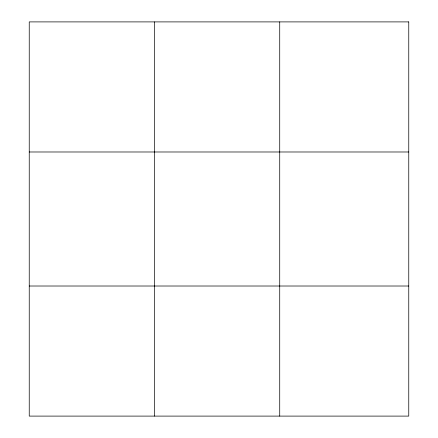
<?xml version="1.0" encoding="UTF-8"?>
<svg xmlns="http://www.w3.org/2000/svg" width="438" height="438" viewBox="0 0 438 438"><rect width="100%" height="100%" fill="white"/><g stroke="black" fill="none" stroke-linecap="round" stroke-linejoin="round"><path stroke-width="0.66" d="M154.483 21.9L154.483 416.1M279.723 21.9L279.723 416.1M29.242 151.986L408.758 151.986M29.242 286.014L408.758 286.014M408.758 21.9L408.758 416.1L29.242 416.1L29.242 21.9L408.758 21.9"/></g></svg>
